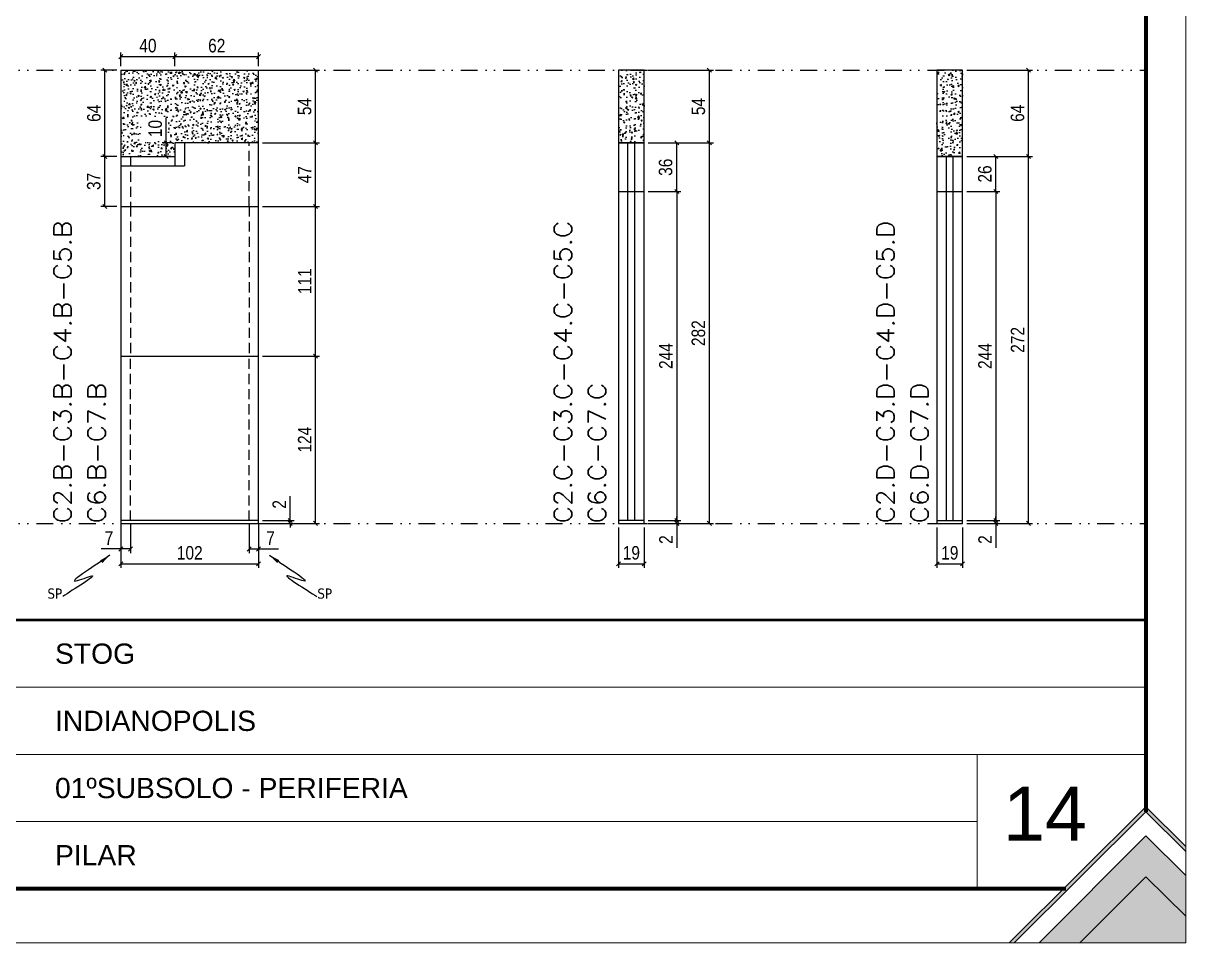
# Model space of a CAD drawing. Extents: x 71 to 6311, y -2991 to 2643.
# Drawn here: x 2280 to 3141, y -2991 to -2310 of the extents above; entities that cross this region are included whole.
import ezdxf
from ezdxf.enums import TextEntityAlignment as Align

# ---------------------------------------------------------------- set-up
doc = ezdxf.new("R2010")
doc.units = 0
for name, pattern in [('CONTINUO', [0]), ('DIVIDE2', [0.625, 0.25, -0.125, 0, -0.125, 0, -0.125]), ('HIDDEN', [0.375, 0.25, -0.125])]:
    doc.linetypes.add(name, pattern=pattern)
for name, color, linetype in [('00 - FELIPE', 2, 'Continuous'), ('COTA', 241, 'Continuous'), ('Nível', 160, 'Continuous'), ('Painéis', 200, 'Continuous'), ('SARR_2.2x7', 40, 'Continuous'), ('TEXTO', 3, 'Continuous')]:
    doc.layers.add(name, color=color, linetype=linetype)
doc.layers.add('Folhas', color=255, linetype='Continuous', lineweight=9)
doc.layers.add('Texto Seção', color=7, linetype='Continuous', lineweight=15)
doc.styles.add('ARIAL', font='arial.ttf')
doc.styles.add('COTA TECNICA', font='techl___.ttf', dxfattribs={"height": 10})
doc.styles.add('REGUA-120', font='ROMANS.shx', dxfattribs={"height": 15})
doc.styles.get("Standard").update_dxf_attribs({"font": 'arial.ttf'})
doc.dimstyles.new('PAINEL', dxfattribs={"dimtxt": 10, "dimasz": 3, "dimexe": 3, "dimexo": 3, "dimgap": 3, "dimtad": 1, "dimdec": 1, "dimzin": 12, "dimdsep": 46, "dimtxsty": 'COTA TECNICA', "dimblk1": 'OBLIQUE', "dimblk2": 'OBLIQUE', "dimsah": 1, "dimcen": 0.9, "dimclrd": 4, "dimclre": 4, "dimclrt": 240, "dimadec": 1, "dimazin": 3, "dimtfac": 1, "dimtdec": 1, "dimtmove": 0, "dimatfit": 3, "dimfxl": 1, "dimtolj": 1, "dimtzin": 12, "dimarcsym": 0})
doc.dimstyles.new('PAINEL-NOVA', dxfattribs={"dimtxt": 10, "dimasz": 3, "dimexe": 3, "dimexo": 3, "dimgap": 3, "dimtad": 1, "dimdec": 1, "dimzin": 12, "dimdsep": 46, "dimtxsty": 'COTA TECNICA', "dimblk1": 'OBLIQUE', "dimblk2": 'OBLIQUE', "dimsah": 1, "dimcen": 0.9, "dimclrd": 4, "dimclre": 4, "dimclrt": 240, "dimadec": 1, "dimazin": 3, "dimtfac": 1, "dimtdec": 1, "dimtix": 1, "dimtmove": 0, "dimatfit": 3, "dimfxl": 1, "dimtolj": 1, "dimtzin": 12, "dimarcsym": 0})
doc.dimstyles.get("Standard").update_dxf_attribs({"dimtxt": 0.18, "dimasz": 0.18, "dimexe": 0.18, "dimexo": 0.0625, "dimgap": 0.09, "dimtad": 0, "dimtih": 1, "dimtoh": 1, "dimdec": 4, "dimzin": 0, "dimdsep": 46, "dimtxsty": 'Standard', "dimcen": 0.09, "dimadec": 0, "dimazin": 0, "dimtfac": 1, "dimtdec": 4, "dimtofl": 0, "dimtmove": 0, "dimatfit": 3, "dimfxl": 1, "dimtolj": 1, "dimtzin": 0, "dimarcsym": 0})

# ---------------------------------------------------------------- blocks, each defined once
blk = doc.blocks.new('9999999999')
at = {"transparency": 33554687}
h = blk.add_hatch(color=30, dxfattribs=at)
h.dxf.hatch_style = 1
h.paths.add_polyline_path([(1357.72, 0), (1354.03, 0), (1455.46, 100.67), (1485, 71.32), (1485, 67.65), (1455.46, 97.01)])
at = {"true_color": 0x000000, "transparency": 33554687}
h = blk.add_hatch(color=18, dxfattribs=at)
h.dxf.hatch_style = 1
h.paths.add_polyline_path([(1406.56, 0), (1376.24, 0), (1455.46, 79.22), (1485, 49.87), (1485, 19.64), (1455.51, 48.94)])
at = {"true_color": 0xff7f00, "transparency": 33554687}
h = blk.add_hatch(color=30, dxfattribs=at)
h.dxf.hatch_style = 1
h.paths.add_polyline_path([(1485, 19.64), (1485, 0), (1406.56, 0), (1455.51, 48.94)])
at = {"color": 30, "linetype": 'CONTINUO'}
for p, q in [((396.92, 189.43), (1455.46, 189.43)), ((396.92, 139.62), (1455.46, 139.62)), ((1330.41, 139.62), (1330.41, 40)), ((396.92, 89.81), (1330.41, 89.81))]:
    blk.add_line(p, q, dxfattribs=at)
at = {"color": 30, "linetype": 'CONTINUO', "const_width": 2}
blk.add_lwpolyline([(1455.46, 97.01), (1455.46, 239.24), (50, 239.24), (50, 40), (1396.18, 40)], dxfattribs=at)
at = {"color": 30, "transparency": 33554687}
for points in [[(1485, 71.32), (1455.46, 100.67), (1354.03, 0)], [(1485, 67.65), (1455.46, 97.01), (1357.72, 0)], [(1376.24, 0), (1455.46, 79.22), (1485, 49.87)], [(1406.56, 0), (1455.51, 48.94), (1485, 19.64)]]:
    blk.add_lwpolyline(points, dxfattribs=at)
at = {"layer": 'Folhas'}
blk.add_lwpolyline([(0, 0), (1485, 0), (1485, 1050), (0, 1050)], close=True, dxfattribs=at)
at = {"layer": 'Folhas', "color": 30, "const_width": 3}
for points in [[(1396.18, 1010), (50, 1010), (50, 40), (1396.18, 40)], [(1455.46, 97.01), (1455.46, 952.99)]]:
    blk.add_lwpolyline(points, dxfattribs=at)
at = {"layer": 'TEXTO', "color": 7, "linetype": 'Continuous', "ltscale": 5, "style": 'ARIAL'}
for s, p in [('STOG', (646.92, 214.34)), ('INDIANOPOLIS', (646.92, 164.53)), ('01ºSUBSOLO - PERIFERIA', (646.92, 114.72)), ('PILAR', (646.92, 64.91))]:
    blk.add_text(s, height=15, dxfattribs=at).set_placement(p, align=Align.MIDDLE_LEFT)
blk = doc.blocks.new('_Oblique')
at = {"color": 0, "linetype": 'ByBlock', "lineweight": -2}
blk.add_line((-0.5, -0.5), (0.5, 0.5), dxfattribs=at)
blk = doc.blocks.new('*D346')
at = {"layer": 'COTA', "color": 4, "linetype": 'Continuous', "lineweight": -2, "ltscale": 30, "transparency": 16777216}
for p, q in [((2979.1, -2434.54), (3003.73, -2434.54)), ((3000.73, -2434.54), (3000.73, -2678.54)), ((2979.1, -2678.54), (3003.73, -2678.54))]:
    blk.add_line(p, q, dxfattribs=at)
at = {"layer": 'Defpoints', "color": 0, "linetype": 'Continuous', "ltscale": 30, "transparency": 16777216}
for p in [(2976.1, -2434.54), (2976.1, -2678.54), (3000.73, -2678.54)]:
    blk.add_point(p, dxfattribs=at)
at = {"layer": 'COTA', "color": 4, "linetype": 'Continuous', "lineweight": -2, "ltscale": 30, "transparency": 16777216, "xscale": 3, "yscale": 3, "zscale": 3}
for p, rotation in [((3000.73, -2434.54), 90), ((3000.73, -2678.54), 270)]:
    blk.add_blockref('_Oblique', p, dxfattribs=dict(at, rotation=rotation))
at = {"layer": 'COTA', "color": 240, "linetype": 'Continuous', "ltscale": 30, "transparency": 16777216, "insert": (2992.66, -2556.54), "char_height": 10, "attachment_point": 5, "rotation": 90, "style": 'COTA TECNICA'}
blk.add_mtext('\\A1;244', dxfattribs=at)
blk = doc.blocks.new('*D347')
at = {"layer": 'COTA', "color": 4, "linetype": 'Continuous', "lineweight": -2, "ltscale": 30, "transparency": 16777216}
for p, q in [((2979.1, -2408.54), (3003.73, -2408.54)), ((3000.73, -2434.54), (3000.73, -2408.54)), ((2979.1, -2434.54), (3003.73, -2434.54))]:
    blk.add_line(p, q, dxfattribs=at)
at = {"layer": 'Defpoints', "color": 0, "linetype": 'Continuous', "ltscale": 30, "transparency": 16777216}
for p in [(2976.1, -2408.54), (3000.73, -2408.54), (2976.1, -2434.54)]:
    blk.add_point(p, dxfattribs=at)
at = {"layer": 'COTA', "color": 4, "linetype": 'Continuous', "lineweight": -2, "ltscale": 30, "transparency": 16777216, "xscale": 3, "yscale": 3, "zscale": 3}
for p, rotation in [((3000.73, -2408.54), 90), ((3000.73, -2434.54), 270)]:
    blk.add_blockref('_Oblique', p, dxfattribs=dict(at, rotation=rotation))
at = {"layer": 'COTA', "color": 240, "linetype": 'Continuous', "ltscale": 30, "transparency": 16777216, "insert": (2992.63, -2421.54), "char_height": 10, "attachment_point": 5, "rotation": 90, "style": 'COTA TECNICA'}
blk.add_mtext('\\A1;26', dxfattribs=at)
blk = doc.blocks.new('*D348')
at = {"layer": 'COTA', "color": 4, "linetype": 'Continuous', "lineweight": -2, "ltscale": 30, "transparency": 16777216}
for p, q in [((2743.08, -2434.54), (2767.2, -2434.54)), ((2764.2, -2434.54), (2764.2, -2678.54)), ((2743.08, -2678.54), (2767.2, -2678.54))]:
    blk.add_line(p, q, dxfattribs=at)
at = {"layer": 'Defpoints', "color": 0, "linetype": 'Continuous', "ltscale": 30, "transparency": 16777216}
for p in [(2740.08, -2434.54), (2740.08, -2678.54), (2764.2, -2678.54)]:
    blk.add_point(p, dxfattribs=at)
at = {"layer": 'COTA', "color": 4, "linetype": 'Continuous', "lineweight": -2, "ltscale": 30, "transparency": 16777216, "xscale": 3, "yscale": 3, "zscale": 3}
for p, rotation in [((2764.2, -2434.54), 90), ((2764.2, -2678.54), 270)]:
    blk.add_blockref('_Oblique', p, dxfattribs=dict(at, rotation=rotation))
at = {"layer": 'COTA', "color": 240, "linetype": 'Continuous', "ltscale": 30, "transparency": 16777216, "insert": (2756.13, -2556.54), "char_height": 10, "attachment_point": 5, "rotation": 90, "style": 'COTA TECNICA'}
blk.add_mtext('\\A1;244', dxfattribs=at)
blk = doc.blocks.new('*D349')
at = {"layer": 'COTA', "color": 4, "linetype": 'Continuous', "lineweight": -2, "ltscale": 30, "transparency": 16777216}
for p, q in [((2743.08, -2398.54), (2767.2, -2398.54)), ((2764.2, -2434.54), (2764.2, -2398.54)), ((2743.08, -2434.54), (2767.2, -2434.54))]:
    blk.add_line(p, q, dxfattribs=at)
at = {"layer": 'Defpoints', "color": 0, "linetype": 'Continuous', "ltscale": 30, "transparency": 16777216}
for p in [(2740.08, -2398.54), (2764.2, -2398.54), (2740.08, -2434.54)]:
    blk.add_point(p, dxfattribs=at)
at = {"layer": 'COTA', "color": 4, "linetype": 'Continuous', "lineweight": -2, "ltscale": 30, "transparency": 16777216, "xscale": 3, "yscale": 3, "zscale": 3}
for p, rotation in [((2764.2, -2398.54), 90), ((2764.2, -2434.54), 270)]:
    blk.add_blockref('_Oblique', p, dxfattribs=dict(at, rotation=rotation))
at = {"layer": 'COTA', "color": 240, "linetype": 'Continuous', "ltscale": 30, "transparency": 16777216, "insert": (2755.99, -2416.54), "char_height": 10, "attachment_point": 5, "rotation": 90, "style": 'COTA TECNICA'}
blk.add_mtext('\\A1;36', dxfattribs=at)
blk = doc.blocks.new('*D350')
at = {"layer": 'COTA', "color": 4, "linetype": 'Continuous', "lineweight": -2, "ltscale": 30, "transparency": 16777216}
for p, q in [((2477.61, -2678.54), (2477.61, -2660.43)), ((2457.27, -2678.54), (2480.61, -2678.54)), ((2477.61, -2680.54), (2477.61, -2678.54)), ((2457.27, -2680.54), (2480.61, -2680.54)), ((2477.61, -2680.54), (2477.61, -2683.54))]:
    blk.add_line(p, q, dxfattribs=at)
at = {"layer": 'Defpoints', "color": 0, "linetype": 'Continuous', "ltscale": 30, "transparency": 16777216}
for p in [(2454.27, -2678.54), (2477.61, -2678.54), (2454.27, -2680.54)]:
    blk.add_point(p, dxfattribs=at)
at = {"layer": 'COTA', "color": 4, "linetype": 'Continuous', "lineweight": -2, "ltscale": 30, "transparency": 16777216, "xscale": 3, "yscale": 3, "zscale": 3}
for p, rotation in [((2477.61, -2678.54), 270), ((2477.61, -2680.54), 90)]:
    blk.add_blockref('_Oblique', p, dxfattribs=dict(at, rotation=rotation))
at = {"layer": 'COTA', "color": 240, "linetype": 'Continuous', "ltscale": 30, "transparency": 16777216, "insert": (2469.61, -2666.48), "char_height": 10, "attachment_point": 5, "rotation": 90, "style": 'COTA TECNICA'}
blk.add_mtext('\\A1;2', dxfattribs=at)
blk = doc.blocks.new('*D351')
at = {"layer": 'COTA', "color": 4, "linetype": 'Continuous', "lineweight": -2, "ltscale": 30, "transparency": 16777216}
for p, q in [((2457.27, -2445.54), (2499.54, -2445.54)), ((2496.54, -2556.54), (2496.54, -2445.54)), ((2457.27, -2556.54), (2499.54, -2556.54))]:
    blk.add_line(p, q, dxfattribs=at)
at = {"layer": 'Defpoints', "color": 0, "linetype": 'Continuous', "ltscale": 30, "transparency": 16777216}
for p in [(2454.27, -2445.54), (2496.54, -2445.54), (2454.27, -2556.54)]:
    blk.add_point(p, dxfattribs=at)
at = {"layer": 'COTA', "color": 4, "linetype": 'Continuous', "lineweight": -2, "ltscale": 30, "transparency": 16777216, "xscale": 3, "yscale": 3, "zscale": 3}
for p, rotation in [((2496.54, -2445.54), 90), ((2496.54, -2556.54), 270)]:
    blk.add_blockref('_Oblique', p, dxfattribs=dict(at, rotation=rotation))
at = {"layer": 'COTA', "color": 240, "linetype": 'Continuous', "ltscale": 30, "transparency": 16777216, "insert": (2488.48, -2501.04), "char_height": 10, "attachment_point": 5, "rotation": 90, "style": 'COTA TECNICA'}
blk.add_mtext('\\A1;111', dxfattribs=at)
blk = doc.blocks.new('*D352')
at = {"layer": 'COTA', "color": 4, "linetype": 'Continuous', "lineweight": -2, "ltscale": 30, "transparency": 16777216}
for p, q in [((2457.27, -2398.54), (2499.54, -2398.54)), ((2496.54, -2445.54), (2496.54, -2398.54)), ((2457.27, -2445.54), (2499.54, -2445.54))]:
    blk.add_line(p, q, dxfattribs=at)
at = {"layer": 'Defpoints', "color": 0, "linetype": 'Continuous', "ltscale": 30, "transparency": 16777216}
for p in [(2454.27, -2398.54), (2496.54, -2398.54), (2454.27, -2445.54)]:
    blk.add_point(p, dxfattribs=at)
at = {"layer": 'COTA', "color": 4, "linetype": 'Continuous', "lineweight": -2, "ltscale": 30, "transparency": 16777216, "xscale": 3, "yscale": 3, "zscale": 3}
for p, rotation in [((2496.54, -2398.54), 90), ((2496.54, -2445.54), 270)]:
    blk.add_blockref('_Oblique', p, dxfattribs=dict(at, rotation=rotation))
at = {"layer": 'COTA', "color": 240, "linetype": 'Continuous', "ltscale": 30, "transparency": 16777216, "insert": (2488.46, -2422.04), "char_height": 10, "attachment_point": 5, "rotation": 90, "style": 'COTA TECNICA'}
blk.add_mtext('\\A1;47', dxfattribs=at)
blk = doc.blocks.new('*D353')
at = {"layer": 'COTA', "color": 4, "linetype": 'Continuous', "lineweight": -2, "ltscale": 30, "transparency": 16777216}
for p, q in [((2457.27, -2344.54), (2499.54, -2344.54)), ((2496.54, -2398.54), (2496.54, -2344.54)), ((2457.27, -2398.54), (2499.54, -2398.54))]:
    blk.add_line(p, q, dxfattribs=at)
at = {"layer": 'Defpoints', "color": 0, "linetype": 'Continuous', "ltscale": 30, "transparency": 16777216}
for p in [(2454.27, -2344.54), (2496.54, -2344.54), (2454.27, -2398.54)]:
    blk.add_point(p, dxfattribs=at)
at = {"layer": 'COTA', "color": 4, "linetype": 'Continuous', "lineweight": -2, "ltscale": 30, "transparency": 16777216, "xscale": 3, "yscale": 3, "zscale": 3}
for p, rotation in [((2496.54, -2344.54), 90), ((2496.54, -2398.54), 270)]:
    blk.add_blockref('_Oblique', p, dxfattribs=dict(at, rotation=rotation))
at = {"layer": 'COTA', "color": 240, "linetype": 'Continuous', "ltscale": 30, "transparency": 16777216, "insert": (2488.43, -2371.54), "char_height": 10, "attachment_point": 5, "rotation": 90, "style": 'COTA TECNICA'}
blk.add_mtext('\\A1;54', dxfattribs=at)
blk = doc.blocks.new('*D354')
at = {"layer": 'COTA', "color": 4, "linetype": 'Continuous', "lineweight": -2, "ltscale": 30, "transparency": 16777216}
for p, q in [((2457.27, -2556.54), (2499.54, -2556.54)), ((2496.54, -2680.54), (2496.54, -2556.54)), ((2457.27, -2680.54), (2499.54, -2680.54))]:
    blk.add_line(p, q, dxfattribs=at)
at = {"layer": 'Defpoints', "color": 0, "linetype": 'Continuous', "ltscale": 30, "transparency": 16777216}
for p in [(2454.27, -2556.54), (2496.54, -2556.54), (2454.27, -2680.54)]:
    blk.add_point(p, dxfattribs=at)
at = {"layer": 'COTA', "color": 4, "linetype": 'Continuous', "lineweight": -2, "ltscale": 30, "transparency": 16777216, "xscale": 3, "yscale": 3, "zscale": 3}
for p, rotation in [((2496.54, -2556.54), 90), ((2496.54, -2680.54), 270)]:
    blk.add_blockref('_Oblique', p, dxfattribs=dict(at, rotation=rotation))
at = {"layer": 'COTA', "color": 240, "linetype": 'Continuous', "ltscale": 30, "transparency": 16777216, "insert": (2488.46, -2618.54), "char_height": 10, "attachment_point": 5, "rotation": 90, "style": 'COTA TECNICA'}
blk.add_mtext('\\A1;124', dxfattribs=at)
blk = doc.blocks.new('*D355')
at = {"layer": 'COTA', "color": 4, "linetype": 'Continuous', "lineweight": -2, "ltscale": 30, "transparency": 16777216}
for p, q in [((2352.27, -2683.54), (2352.27, -2713.54)), ((2454.27, -2683.54), (2454.27, -2713.54)), ((2352.27, -2710.54), (2454.27, -2710.54))]:
    blk.add_line(p, q, dxfattribs=at)
at = {"layer": 'Defpoints', "color": 0, "linetype": 'Continuous', "ltscale": 30, "transparency": 16777216}
for p in [(2352.27, -2680.54), (2454.27, -2680.54), (2454.27, -2710.54)]:
    blk.add_point(p, dxfattribs=at)
at = {"layer": 'COTA', "color": 4, "linetype": 'Continuous', "lineweight": -2, "ltscale": 30, "transparency": 16777216, "xscale": 3, "yscale": 3, "zscale": 3, "rotation": 180}
blk.add_blockref('_Oblique', (2352.27, -2710.54), dxfattribs=at)
at = {"layer": 'COTA', "color": 4, "linetype": 'Continuous', "lineweight": -2, "ltscale": 30, "transparency": 16777216, "xscale": 3, "yscale": 3, "zscale": 3}
blk.add_blockref('_Oblique', (2454.27, -2710.54), dxfattribs=at)
at = {"layer": 'COTA', "color": 240, "linetype": 'Continuous', "ltscale": 30, "transparency": 16777216, "insert": (2403.27, -2702.44), "char_height": 10, "attachment_point": 5, "style": 'COTA TECNICA'}
blk.add_mtext('\\A1;102', dxfattribs=at)
blk = doc.blocks.new('*D149')
at = {"layer": 'COTA', "color": 4, "linetype": 'ByBlock', "lineweight": -2, "transparency": 16777216}
for p, q in [((4967.62, 7361.82), (4967.62, 7339.8)), ((4974.62, 7361.82), (4974.62, 7339.8)), ((4967.62, 7342.8), (4952.89, 7342.8)), ((4974.62, 7342.8), (4967.62, 7342.8))]:
    blk.add_line(p, q, dxfattribs=at)
at = {"layer": 'Defpoints', "color": 0, "linetype": 'ByBlock', "transparency": 16777216}
for p in [(4967.62, 7364.82), (4974.62, 7364.82), (4967.62, 7342.8)]:
    blk.add_point(p, dxfattribs=at)
at = {"layer": 'COTA', "color": 4, "linetype": 'ByBlock', "lineweight": -2, "transparency": 16777216, "xscale": 3, "yscale": 3, "zscale": 3, "rotation": 180}
blk.add_blockref('_Oblique', (4967.62, 7342.8), dxfattribs=at)
at = {"layer": 'COTA', "color": 4, "linetype": 'ByBlock', "lineweight": -2, "transparency": 16777216, "xscale": 3, "yscale": 3, "zscale": 3}
blk.add_blockref('_Oblique', (4974.62, 7342.8), dxfattribs=at)
at = {"layer": 'COTA', "color": 240, "linetype": 'ByBlock', "transparency": 16777216, "insert": (4958.75, 7350.87), "char_height": 10, "attachment_point": 5, "style": 'COTA TECNICA'}
blk.add_mtext('\\A1;7', dxfattribs=at)
blk = doc.blocks.new('*D151')
at = {"layer": 'COTA', "color": 4, "linetype": 'ByBlock', "lineweight": -2, "transparency": 16777216}
for p, q in [((131596.05, 29930.75), (131596.05, 29908.67)), ((131603.05, 29930.68), (131603.05, 29908.67)), ((131596.05, 29911.67), (131603.05, 29911.67)), ((131603.05, 29911.67), (131617.78, 29911.67))]:
    blk.add_line(p, q, dxfattribs=at)
at = {"layer": 'Defpoints', "color": 0, "linetype": 'ByBlock', "transparency": 16777216}
for p in [(131596.05, 29933.75), (131603.05, 29933.68), (131603.05, 29911.67)]:
    blk.add_point(p, dxfattribs=at)
at = {"layer": 'COTA', "color": 4, "linetype": 'ByBlock', "lineweight": -2, "transparency": 16777216, "xscale": 3, "yscale": 3, "zscale": 3, "rotation": 180}
blk.add_blockref('_Oblique', (131596.05, 29911.67), dxfattribs=at)
at = {"layer": 'COTA', "color": 4, "linetype": 'ByBlock', "lineweight": -2, "transparency": 16777216, "xscale": 3, "yscale": 3, "zscale": 3}
blk.add_blockref('_Oblique', (131603.05, 29911.67), dxfattribs=at)
at = {"layer": 'COTA', "color": 240, "linetype": 'ByBlock', "transparency": 16777216, "insert": (131611.91, 29919.74), "char_height": 10, "attachment_point": 5, "style": 'COTA TECNICA'}
blk.add_mtext('\\A1;7', dxfattribs=at)
blk = doc.blocks.new('*D361')
at = {"layer": 'COTA', "color": 4, "linetype": 'Continuous', "lineweight": -2, "ltscale": 30, "transparency": 16777216}
for p, q in [((2979.1, -2678.54), (3003.73, -2678.54)), ((3000.73, -2678.54), (3000.73, -2675.54)), ((3000.73, -2678.54), (3000.73, -2680.54)), ((2979.1, -2680.54), (3003.73, -2680.54)), ((3000.73, -2680.54), (3000.73, -2698.65))]:
    blk.add_line(p, q, dxfattribs=at)
at = {"layer": 'Defpoints', "color": 0, "linetype": 'Continuous', "ltscale": 30, "transparency": 16777216}
for p in [(2976.1, -2678.54), (3000.73, -2678.54), (2976.1, -2680.54)]:
    blk.add_point(p, dxfattribs=at)
at = {"layer": 'COTA', "color": 4, "linetype": 'Continuous', "lineweight": -2, "ltscale": 30, "transparency": 16777216, "xscale": 3, "yscale": 3, "zscale": 3}
for p, rotation in [((3000.73, -2678.54), 270), ((3000.73, -2680.54), 90)]:
    blk.add_blockref('_Oblique', p, dxfattribs=dict(at, rotation=rotation))
at = {"layer": 'COTA', "color": 240, "linetype": 'Continuous', "ltscale": 30, "transparency": 16777216, "insert": (2992.73, -2692.59), "char_height": 10, "attachment_point": 5, "rotation": 90, "style": 'COTA TECNICA'}
blk.add_mtext('\\A1;2', dxfattribs=at)
blk = doc.blocks.new('*D362')
at = {"layer": 'COTA', "color": 4, "linetype": 'Continuous', "lineweight": -2, "ltscale": 30, "transparency": 16777216}
for p, q in [((2979.1, -2408.54), (3027.9, -2408.54)), ((3024.9, -2680.54), (3024.9, -2408.54)), ((2979.1, -2680.54), (3027.9, -2680.54))]:
    blk.add_line(p, q, dxfattribs=at)
at = {"layer": 'Defpoints', "color": 0, "linetype": 'Continuous', "ltscale": 30, "transparency": 16777216}
for p in [(2976.1, -2408.54), (3024.9, -2408.54), (2976.1, -2680.54)]:
    blk.add_point(p, dxfattribs=at)
at = {"layer": 'COTA', "color": 4, "linetype": 'Continuous', "lineweight": -2, "ltscale": 30, "transparency": 16777216, "xscale": 3, "yscale": 3, "zscale": 3}
for p, rotation in [((3024.9, -2408.54), 90), ((3024.9, -2680.54), 270)]:
    blk.add_blockref('_Oblique', p, dxfattribs=dict(at, rotation=rotation))
at = {"layer": 'COTA', "color": 240, "linetype": 'Continuous', "ltscale": 30, "transparency": 16777216, "insert": (3016.83, -2544.54), "char_height": 10, "attachment_point": 5, "rotation": 90, "style": 'COTA TECNICA'}
blk.add_mtext('\\A1;272', dxfattribs=at)
blk = doc.blocks.new('*D363')
at = {"layer": 'COTA', "color": 4, "linetype": 'Continuous', "lineweight": -2, "ltscale": 30, "transparency": 16777216}
for p, q in [((2979.1, -2344.54), (3027.9, -2344.54)), ((3024.9, -2408.54), (3024.9, -2344.54)), ((2979.1, -2408.54), (3027.9, -2408.54))]:
    blk.add_line(p, q, dxfattribs=at)
at = {"layer": 'Defpoints', "color": 0, "linetype": 'Continuous', "ltscale": 30, "transparency": 16777216}
for p in [(2976.1, -2344.54), (3024.9, -2344.54), (2976.1, -2408.54)]:
    blk.add_point(p, dxfattribs=at)
at = {"layer": 'COTA', "color": 4, "linetype": 'Continuous', "lineweight": -2, "ltscale": 30, "transparency": 16777216, "xscale": 3, "yscale": 3, "zscale": 3}
for p, rotation in [((3024.9, -2344.54), 90), ((3024.9, -2408.54), 270)]:
    blk.add_blockref('_Oblique', p, dxfattribs=dict(at, rotation=rotation))
at = {"layer": 'COTA', "color": 240, "linetype": 'Continuous', "ltscale": 30, "transparency": 16777216, "insert": (3016.8, -2376.54), "char_height": 10, "attachment_point": 5, "rotation": 90, "style": 'COTA TECNICA'}
blk.add_mtext('\\A1;64', dxfattribs=at)
blk = doc.blocks.new('*D364')
at = {"layer": 'COTA', "color": 4, "linetype": 'Continuous', "lineweight": -2, "ltscale": 30, "transparency": 16777216}
for p, q in [((2957.1, -2683.54), (2957.1, -2713.54)), ((2976.1, -2683.54), (2976.1, -2713.54)), ((2957.1, -2710.54), (2976.1, -2710.54))]:
    blk.add_line(p, q, dxfattribs=at)
at = {"layer": 'Defpoints', "color": 0, "linetype": 'Continuous', "ltscale": 30, "transparency": 16777216}
for p in [(2957.1, -2680.54), (2976.1, -2680.54), (2976.1, -2710.54)]:
    blk.add_point(p, dxfattribs=at)
at = {"layer": 'COTA', "color": 4, "linetype": 'Continuous', "lineweight": -2, "ltscale": 30, "transparency": 16777216, "xscale": 3, "yscale": 3, "zscale": 3, "rotation": 180}
blk.add_blockref('_Oblique', (2957.1, -2710.54), dxfattribs=at)
at = {"layer": 'COTA', "color": 4, "linetype": 'Continuous', "lineweight": -2, "ltscale": 30, "transparency": 16777216, "xscale": 3, "yscale": 3, "zscale": 3}
blk.add_blockref('_Oblique', (2976.1, -2710.54), dxfattribs=at)
at = {"layer": 'COTA', "color": 240, "linetype": 'Continuous', "ltscale": 30, "transparency": 16777216, "insert": (2966.6, -2702.45), "char_height": 10, "attachment_point": 5, "style": 'COTA TECNICA'}
blk.add_mtext('\\A1;19', dxfattribs=at)
blk = doc.blocks.new('*D365')
at = {"layer": 'COTA', "color": 4, "linetype": 'Continuous', "lineweight": -2, "ltscale": 30, "transparency": 16777216}
for p, q in [((2743.08, -2678.54), (2767.2, -2678.54)), ((2764.2, -2678.54), (2764.2, -2675.54)), ((2764.2, -2678.54), (2764.2, -2680.54)), ((2743.08, -2680.54), (2767.2, -2680.54)), ((2764.2, -2680.54), (2764.2, -2698.65))]:
    blk.add_line(p, q, dxfattribs=at)
at = {"layer": 'Defpoints', "color": 0, "linetype": 'Continuous', "ltscale": 30, "transparency": 16777216}
for p in [(2740.08, -2678.54), (2764.2, -2678.54), (2740.08, -2680.54)]:
    blk.add_point(p, dxfattribs=at)
at = {"layer": 'COTA', "color": 4, "linetype": 'Continuous', "lineweight": -2, "ltscale": 30, "transparency": 16777216, "xscale": 3, "yscale": 3, "zscale": 3}
for p, rotation in [((2764.2, -2678.54), 270), ((2764.2, -2680.54), 90)]:
    blk.add_blockref('_Oblique', p, dxfattribs=dict(at, rotation=rotation))
at = {"layer": 'COTA', "color": 240, "linetype": 'Continuous', "ltscale": 30, "transparency": 16777216, "insert": (2756.2, -2692.59), "char_height": 10, "attachment_point": 5, "rotation": 90, "style": 'COTA TECNICA'}
blk.add_mtext('\\A1;2', dxfattribs=at)
blk = doc.blocks.new('*D366')
at = {"layer": 'COTA', "color": 4, "linetype": 'Continuous', "lineweight": -2, "ltscale": 30, "transparency": 16777216}
for p, q in [((2743.08, -2398.54), (2791.37, -2398.54)), ((2788.37, -2680.54), (2788.37, -2398.54)), ((2743.08, -2680.54), (2791.37, -2680.54))]:
    blk.add_line(p, q, dxfattribs=at)
at = {"layer": 'Defpoints', "color": 0, "linetype": 'Continuous', "ltscale": 30, "transparency": 16777216}
for p in [(2740.08, -2398.54), (2788.37, -2398.54), (2740.08, -2680.54)]:
    blk.add_point(p, dxfattribs=at)
at = {"layer": 'COTA', "color": 4, "linetype": 'Continuous', "lineweight": -2, "ltscale": 30, "transparency": 16777216, "xscale": 3, "yscale": 3, "zscale": 3}
for p, rotation in [((2788.37, -2398.54), 90), ((2788.37, -2680.54), 270)]:
    blk.add_blockref('_Oblique', p, dxfattribs=dict(at, rotation=rotation))
at = {"layer": 'COTA', "color": 240, "linetype": 'Continuous', "ltscale": 30, "transparency": 16777216, "insert": (2780.28, -2539.54), "char_height": 10, "attachment_point": 5, "rotation": 90, "style": 'COTA TECNICA'}
blk.add_mtext('\\A1;282', dxfattribs=at)
blk = doc.blocks.new('*D367')
at = {"layer": 'COTA', "color": 4, "linetype": 'Continuous', "lineweight": -2, "ltscale": 30, "transparency": 16777216}
for p, q in [((2743.08, -2344.54), (2791.37, -2344.54)), ((2788.37, -2398.54), (2788.37, -2344.54)), ((2743.08, -2398.54), (2791.37, -2398.54))]:
    blk.add_line(p, q, dxfattribs=at)
at = {"layer": 'Defpoints', "color": 0, "linetype": 'Continuous', "ltscale": 30, "transparency": 16777216}
for p in [(2740.08, -2344.54), (2788.37, -2344.54), (2740.08, -2398.54)]:
    blk.add_point(p, dxfattribs=at)
at = {"layer": 'COTA', "color": 4, "linetype": 'Continuous', "lineweight": -2, "ltscale": 30, "transparency": 16777216, "xscale": 3, "yscale": 3, "zscale": 3}
for p, rotation in [((2788.37, -2344.54), 90), ((2788.37, -2398.54), 270)]:
    blk.add_blockref('_Oblique', p, dxfattribs=dict(at, rotation=rotation))
at = {"layer": 'COTA', "color": 240, "linetype": 'Continuous', "ltscale": 30, "transparency": 16777216, "insert": (2780.26, -2371.54), "char_height": 10, "attachment_point": 5, "rotation": 90, "style": 'COTA TECNICA'}
blk.add_mtext('\\A1;54', dxfattribs=at)
blk = doc.blocks.new('*D368')
at = {"layer": 'COTA', "color": 4, "linetype": 'Continuous', "lineweight": -2, "ltscale": 30, "transparency": 16777216}
for p, q in [((2721.08, -2683.54), (2721.08, -2713.54)), ((2740.08, -2683.54), (2740.08, -2713.54)), ((2721.08, -2710.54), (2740.08, -2710.54))]:
    blk.add_line(p, q, dxfattribs=at)
at = {"layer": 'Defpoints', "color": 0, "linetype": 'Continuous', "ltscale": 30, "transparency": 16777216}
for p in [(2721.08, -2680.54), (2740.08, -2680.54), (2740.08, -2710.54)]:
    blk.add_point(p, dxfattribs=at)
at = {"layer": 'COTA', "color": 4, "linetype": 'Continuous', "lineweight": -2, "ltscale": 30, "transparency": 16777216, "xscale": 3, "yscale": 3, "zscale": 3, "rotation": 180}
blk.add_blockref('_Oblique', (2721.08, -2710.54), dxfattribs=at)
at = {"layer": 'COTA', "color": 4, "linetype": 'Continuous', "lineweight": -2, "ltscale": 30, "transparency": 16777216, "xscale": 3, "yscale": 3, "zscale": 3}
blk.add_blockref('_Oblique', (2740.08, -2710.54), dxfattribs=at)
at = {"layer": 'COTA', "color": 240, "linetype": 'Continuous', "ltscale": 30, "transparency": 16777216, "insert": (2730.58, -2702.45), "char_height": 10, "attachment_point": 5, "style": 'COTA TECNICA'}
blk.add_mtext('\\A1;19', dxfattribs=at)
blk = doc.blocks.new('*D369')
at = {"layer": 'COTA', "color": 4, "linetype": 'Continuous', "lineweight": -2, "ltscale": 30, "transparency": 16777216}
for p, q in [((2352.27, -2341.54), (2352.27, -2331.54)), ((2352.27, -2334.54), (2392.27, -2334.54)), ((2392.27, -2341.54), (2392.27, -2331.54))]:
    blk.add_line(p, q, dxfattribs=at)
at = {"layer": 'Defpoints', "color": 0, "linetype": 'Continuous', "ltscale": 30, "transparency": 16777216}
for p in [(2392.27, -2334.54), (2352.27, -2344.54), (2392.27, -2344.54)]:
    blk.add_point(p, dxfattribs=at)
at = {"layer": 'COTA', "color": 4, "linetype": 'Continuous', "lineweight": -2, "ltscale": 30, "transparency": 16777216, "xscale": 3, "yscale": 3, "zscale": 3, "rotation": 180}
blk.add_blockref('_Oblique', (2352.27, -2334.54), dxfattribs=at)
at = {"layer": 'COTA', "color": 4, "linetype": 'Continuous', "lineweight": -2, "ltscale": 30, "transparency": 16777216, "xscale": 3, "yscale": 3, "zscale": 3}
blk.add_blockref('_Oblique', (2392.27, -2334.54), dxfattribs=at)
at = {"layer": 'COTA', "color": 240, "linetype": 'Continuous', "ltscale": 30, "transparency": 16777216, "insert": (2372.27, -2326.44), "char_height": 10, "attachment_point": 5, "style": 'COTA TECNICA'}
blk.add_mtext('\\A1;40', dxfattribs=at)
blk = doc.blocks.new('*D468')
at = {"layer": '00 - FELIPE', "color": 4, "lineweight": -2, "transparency": 16777216}
for p, q in [((2349.27, -2344.54), (2337.38, -2344.54)), ((2340.38, -2408.54), (2340.38, -2344.54)), ((2349.27, -2408.54), (2337.38, -2408.54))]:
    blk.add_line(p, q, dxfattribs=at)
at = {"layer": 'Defpoints', "color": 0, "transparency": 16777216}
for p in [(2340.38, -2344.54), (2352.27, -2344.54), (2352.27, -2408.54)]:
    blk.add_point(p, dxfattribs=at)
at = {"layer": '00 - FELIPE', "color": 4, "lineweight": -2, "transparency": 16777216, "xscale": 3, "yscale": 3, "zscale": 3}
for p, rotation in [((2340.38, -2344.54), 90), ((2340.38, -2408.54), 270)]:
    blk.add_blockref('_Oblique', p, dxfattribs=dict(at, rotation=rotation))
at = {"layer": '00 - FELIPE', "color": 240, "transparency": 16777216, "insert": (2332.28, -2376.54), "char_height": 10, "attachment_point": 5, "rotation": 90, "style": 'COTA TECNICA'}
blk.add_mtext('\\A1;64', dxfattribs=at)
blk = doc.blocks.new('*D472')
at = {"layer": '00 - FELIPE', "color": 4, "lineweight": -2, "transparency": 16777216}
for p, q in [((2392.27, -2341.54), (2392.27, -2331.54)), ((2392.27, -2334.54), (2454.27, -2334.54)), ((2454.27, -2341.54), (2454.27, -2331.54))]:
    blk.add_line(p, q, dxfattribs=at)
at = {"layer": 'Defpoints', "color": 0, "transparency": 16777216}
for p in [(2454.27, -2334.54), (2392.27, -2344.54), (2454.27, -2344.54)]:
    blk.add_point(p, dxfattribs=at)
at = {"layer": '00 - FELIPE', "color": 4, "lineweight": -2, "transparency": 16777216, "xscale": 3, "yscale": 3, "zscale": 3, "rotation": 180}
blk.add_blockref('_Oblique', (2392.27, -2334.54), dxfattribs=at)
at = {"layer": '00 - FELIPE', "color": 4, "lineweight": -2, "transparency": 16777216, "xscale": 3, "yscale": 3, "zscale": 3}
blk.add_blockref('_Oblique', (2454.27, -2334.54), dxfattribs=at)
at = {"layer": '00 - FELIPE', "color": 240, "transparency": 16777216, "insert": (2423.27, -2326.44), "char_height": 10, "attachment_point": 5, "style": 'COTA TECNICA'}
blk.add_mtext('\\A1;62', dxfattribs=at)
blk = doc.blocks.new('*D473')
at = {"layer": '00 - FELIPE', "color": 4, "lineweight": -2, "transparency": 16777216}
for p, q in [((2385.79, -2398.54), (2385.79, -2380.11)), ((2389.27, -2398.54), (2382.79, -2398.54)), ((2385.79, -2408.54), (2385.79, -2398.54)), ((2389.27, -2408.54), (2382.79, -2408.54))]:
    blk.add_line(p, q, dxfattribs=at)
at = {"layer": 'Defpoints', "color": 0, "transparency": 16777216}
for p in [(2385.79, -2398.54), (2392.27, -2398.54), (2392.27, -2408.54)]:
    blk.add_point(p, dxfattribs=at)
at = {"layer": '00 - FELIPE', "color": 4, "lineweight": -2, "transparency": 16777216, "xscale": 3, "yscale": 3, "zscale": 3}
for p, rotation in [((2385.79, -2398.54), 90), ((2385.79, -2408.54), 270)]:
    blk.add_blockref('_Oblique', p, dxfattribs=dict(at, rotation=rotation))
at = {"layer": '00 - FELIPE', "color": 240, "transparency": 16777216, "insert": (2377.69, -2387.82), "char_height": 10, "attachment_point": 5, "rotation": 90, "style": 'COTA TECNICA'}
blk.add_mtext('\\A1;10', dxfattribs=at)
blk = doc.blocks.new('*D478')
at = {"layer": '00 - FELIPE', "color": 4, "lineweight": -2, "transparency": 16777216}
for p, q in [((2349.27, -2408.54), (2337.38, -2408.54)), ((2340.38, -2445.54), (2340.38, -2408.54)), ((2349.27, -2445.54), (2337.38, -2445.54))]:
    blk.add_line(p, q, dxfattribs=at)
at = {"layer": 'Defpoints', "color": 0, "transparency": 16777216}
for p in [(2340.38, -2408.54), (2352.27, -2408.54), (2352.27, -2445.54)]:
    blk.add_point(p, dxfattribs=at)
at = {"layer": '00 - FELIPE', "color": 4, "lineweight": -2, "transparency": 16777216, "xscale": 3, "yscale": 3, "zscale": 3}
for p, rotation in [((2340.38, -2408.54), 90), ((2340.38, -2445.54), 270)]:
    blk.add_blockref('_Oblique', p, dxfattribs=dict(at, rotation=rotation))
at = {"layer": '00 - FELIPE', "color": 240, "transparency": 16777216, "insert": (2332.16, -2427.04), "char_height": 10, "attachment_point": 5, "rotation": 90, "style": 'COTA TECNICA'}
blk.add_mtext('\\A1;37', dxfattribs=at)
blk = doc.blocks.new('SLIPTEE')
at = {"layer": 'TEXTO', "color": 0, "insert": (-49.02, -55.13), "char_height": 7.5, "attachment_point": 5}
blk.add_mtext('\\fTahoma|b0|i0|c0|p34;\\C4;SP', dxfattribs=at)
at = {"layer": 'COTA', "linetype": 'ByBlock'}
dim = blk.add_linear_dim(base=(0, -22.02), p1=(7, 0), p2=(0, 0), dimstyle='PAINEL-NOVA', override={"dimarcsym": 1}, dxfattribs=at)
dim.commit()
dim.dimension.update_dxf_attribs({"geometry": '*D149', "text_midpoint": (-8.87, -13.94), "insert": (-4967.62, -7364.82)})
at = {"layer": 'COTA', "path_type": 1}
blk.add_leader([(-8.21, -26.55), (-33.31, -45.71), (-21.61, -42.03), (-43.08, -57.3)], dimstyle='Standard', override={"dimasz": 8}, dxfattribs=at)
blk = doc.blocks.new('sliptD')
at = {"layer": 'TEXTO', "color": 0, "insert": (49.02, -55.13), "char_height": 7.5, "attachment_point": 5}
blk.add_mtext('\\fTahoma|b0|i0|c0|p34;\\C4;SP', dxfattribs=at)
at = {"layer": 'COTA', "linetype": 'ByBlock'}
dim = blk.add_linear_dim(base=(0, -22.02), p1=(-7, 0.07), p2=(0, 0), dimstyle='PAINEL-NOVA', override={"dimarcsym": 1}, dxfattribs=at)
dim.commit()
dim.dimension.update_dxf_attribs({"geometry": '*D151', "text_midpoint": (8.87, -13.94), "insert": (-131603.05, -29933.68)})
at = {"layer": 'COTA', "path_type": 1}
blk.add_leader([(8.21, -26.55), (33.31, -45.71), (21.61, -42.03), (43.08, -57.3)], dimstyle='Standard', override={"dimasz": 8}, dxfattribs=at)
blk = doc.blocks.new('SLIPTDD')
at = {"layer": 'COTA', "linetype": 'ByBlock'}
blk.add_blockref('sliptD', (0, 0), dxfattribs=at)

msp = doc.modelspace()

# ---------------------------------------------------------------- hatches: boundary and pattern name
at = {"layer": 'COTA', "linetype": 'Continuous', "ltscale": 30}
h = msp.add_hatch(dxfattribs=at)
h.set_pattern_fill('AR-CONC', color=256, scale=0.05, angle=1)
h.set_pattern_definition([(51, (-1587.8775, -15922.038), (9.121755, -0.637855), [0.9525, -10.4775]), (356, (-1587.8775, -15922.038), (-1.928623, 9.520633), [0.762, -8.382029]), (101.451445, (-1587.117, -15922.091), (7.193132, 8.882778), [0.8095004, -8.904512]), (47.1842, (-1587.922, -15919.498), (13.588575, -1.865247), [1.42875, -15.71625]), (97.63556, (-1586.79, -15919.654), (11.65249, 12.576586), [1.214251, -13.35678]), (352.18415, (-1587.922, -15919.498), (11.65249, 12.576586), [1.142998, -12.572987]), (22, (-1586.641, -15920.111), (7.6688037, -4.9801793), [0.9525, -10.4775]), (327, (-1586.641, -15920.111), (2.9289046, 9.2619254), [0.762, -8.382]), (72.451445, (-1586.002, -15920.526), (10.597708, 4.281746), [0.8095004, -8.904497]), (38.5, (-1587.8775, -15922.038), (0.0806222, 4.2298032), [0, -8.2804, 0, -8.509, 0, -8.41375]), (8.5, (-1587.8775, -15922.038), (3.2530547, 5.066574), [0, -4.8514, 0, -8.0899, 0, -3.20675]), (328.5, (-1590.7092, -15922.0874), (6.7834962, -0.1680745), [0, -3.175, 0, -9.906, 0, -13.1445]), (318.5, (-1591.979, -15922.1096), (7.3831434, 1.4003915), [0, -4.1275, 0, -6.5786, 0, -9.3345])])
h.paths.add_polyline_path([(2454.272, -2344.539), (2352.272, -2344.539), (2352.272, -2408.539), (2392.272, -2408.539), (2392.272, -2398.539), (2454.272, -2398.539)])
h.paths.add_polyline_path([(2387.517, -2397.027), (2387.517, -2379.542), (2366.932, -2379.542), (2366.932, -2397.027)], flags=16)
h = msp.add_hatch(dxfattribs=at)
h.set_pattern_fill('AR-CONC', color=256, scale=0.05, angle=1)
h.set_pattern_definition([(51, (4931.079, -2244.539), (9.121755, -0.637855), [0.9525, -10.4775]), (356, (4931.079, -2244.539), (-1.928623, 9.520633), [0.762, -8.38203]), (101.45144, (4931.839, -2244.592), (7.193132, 8.882778), [0.8095, -8.904512]), (47.1842, (4931.035, -2241.999), (13.588575, -1.86525), [1.42875, -15.71625]), (97.63556, (4932.167, -2242.155), (11.65249, 12.576586), [1.21425, -13.35678]), (352.18415, (4931.035, -2242), (11.65249, 12.57659), [1.143, -12.57299]), (22, (4932.316, -2242.612), (7.668804, -4.98018), [0.9525, -10.4775]), (327, (4932.316, -2242.612), (2.928905, 9.261925), [0.762, -8.382]), (72.45145, (4932.955, -2243.027), (10.59771, 4.281746), [0.8095, -8.904497]), (38.5, (4931.079, -2244.539), (0.080622, 4.229803), [0, -8.2804, 0, -8.509, 0, -8.41375]), (8.5, (4931.079, -2244.539), (3.253055, 5.066574), [0, -4.8514, 0, -8.0899, 0, -3.20675]), (328.5, (4928.2474, -2244.5884), (6.783496, -0.1680745), [0, -3.175, 0, -9.906, 0, -13.1445]), (318.5, (4926.9776, -2244.6105), (7.383143, 1.400391), [0, -4.1275, 0, -6.5786, 0, -9.3345])])
h.paths.add_polyline_path([(2740.079, -2344.539), (2721.079, -2344.539), (2721.079, -2398.539), (2740.079, -2398.539)])
h = msp.add_hatch(dxfattribs=at)
h.set_pattern_fill('AR-CONC', color=256, scale=0.05, angle=1)
h.set_pattern_definition([(51, (5392.101, -2244.539), (9.121755, -0.637855), [0.9525, -10.4775]), (356, (5392.101, -2244.539), (-1.928623, 9.520633), [0.762, -8.38203]), (101.45144, (5392.861, -2244.592), (7.193132, 8.882778), [0.8095, -8.904512]), (47.1842, (5392.057, -2241.999), (13.588575, -1.865247), [1.42875, -15.71625]), (97.63556, (5393.189, -2242.155), (11.65249, 12.576586), [1.21425, -13.35678]), (352.18415, (5392.057, -2242), (11.65249, 12.576586), [1.143, -12.57299]), (22, (5393.3376, -2242.612), (7.668804, -4.98018), [0.9525, -10.4775]), (327, (5393.338, -2242.612), (2.928905, 9.261925), [0.762, -8.382]), (72.45145, (5393.977, -2243.027), (10.597708, 4.281746), [0.8095, -8.904497]), (38.5, (5392.101, -2244.539), (0.080622, 4.229803), [0, -8.2804, 0, -8.509, 0, -8.41375]), (8.5, (5392.101, -2244.539), (3.253055, 5.066574), [0, -4.8514, 0, -8.0899, 0, -3.20675]), (328.5, (5389.2693, -2244.5884), (6.783496, -0.1680745), [0, -3.175, 0, -9.906, 0, -13.1445]), (318.5, (5387.9995, -2244.6105), (7.383143, 1.400391), [0, -4.1275, 0, -6.5786, 0, -9.3345])])
h.paths.add_polyline_path([(2976.101, -2344.539), (2957.101, -2344.539), (2957.101, -2408.539), (2976.101, -2408.539)])

# ---------------------------------------------------------------- linework, layer by layer
for q in [(2352.272, -2408.539), (2454.272, -2344.539)]:
    msp.add_line((2352.272, -2344.539), q, dxfattribs=at)
msp.add_lwpolyline([(2454.272, -2398.539), (2454.272, -2398.539), (2454.272, -2344.539)], dxfattribs=at)
for points in [[(2721.079, -2398.539), (2740.079, -2398.539), (2740.079, -2344.539), (2721.079, -2344.539)], [(2957.101, -2408.539), (2976.101, -2408.539), (2976.101, -2344.539), (2957.101, -2344.539)]]:
    msp.add_lwpolyline(points, close=True, dxfattribs=at)
at = {"layer": 'Nível', "color": 4, "linetype": 'DIVIDE2', "ltscale": 50}
for p, q in [((1975.145, -2344.539), (3111.927, -2344.539)), ((1975.145, -2680.539), (3112.525, -2680.539))]:
    msp.add_line(p, q, dxfattribs=at)
at = {"layer": 'Painéis', "linetype": 'Continuous', "ltscale": 30}
for p, q in [((2721.079, -2398.539), (2721.079, -2680.539)), ((2352.272, -2408.539), (2352.272, -2680.539)), ((2957.101, -2408.539), (2957.101, -2680.539))]:
    msp.add_line(p, q, dxfattribs=at)
for points in [[(2454.272, -2398.539), (2392.272, -2398.539)], [(2392.272, -2398.539), (2392.272, -2408.539)], [(2454.272, -2680.539), (2454.272, -2398.539)], [(2740.079, -2398.539), (2721.079, -2398.539)], [(2740.079, -2680.539), (2740.079, -2398.539)], [(2352.272, -2408.539), (2392.272, -2408.539)], [(2352.272, -2408.539), (2392.272, -2408.539)], [(2976.101, -2408.539), (2957.101, -2408.539)], [(2976.101, -2680.539), (2976.101, -2408.539)], [(2721.079, -2434.539), (2740.079, -2434.539)], [(2957.101, -2434.539), (2976.101, -2434.539)], [(2352.272, -2445.539), (2454.272, -2445.539)], [(2352.272, -2556.539), (2454.272, -2556.539)], [(2454.272, -2678.539), (2352.272, -2678.539)], [(2740.079, -2678.539), (2721.079, -2678.539)], [(2957.101, -2678.539), (2976.101, -2678.539)], [(2352.272, -2680.539), (2454.272, -2680.539)], [(2721.079, -2680.539), (2740.079, -2680.539)], [(2957.101, -2680.539), (2976.101, -2680.539)]]:
    msp.add_lwpolyline(points, dxfattribs=at)
at = {"layer": 'SARR_2.2x7', "linetype": 'Continuous', "ltscale": 30}
for p, q in [((2399.272, -2398.539), (2399.272, -2415.539)), ((2728.079, -2678.539), (2728.079, -2398.539)), ((2733.079, -2678.539), (2733.079, -2398.539)), ((2392.272, -2408.539), (2392.272, -2415.539)), ((2964.101, -2678.539), (2964.101, -2408.539)), ((2969.101, -2678.539), (2969.101, -2408.539)), ((2352.272, -2415.539), (2392.272, -2415.539)), ((2392.272, -2415.539), (2399.272, -2415.539))]:
    msp.add_line(p, q, dxfattribs=at)
at = {"layer": 'SARR_2.2x7', "linetype": 'HIDDEN', "ltscale": 30}
for p, q in [((2447.272, -2445.539), (2447.272, -2398.539)), ((2359.272, -2408.539), (2359.272, -2445.539)), ((2359.272, -2445.539), (2359.272, -2556.539)), ((2447.272, -2445.539), (2447.272, -2556.539)), ((2359.272, -2678.539), (2359.272, -2556.539)), ((2447.272, -2678.539), (2447.272, -2556.539))]:
    msp.add_line(p, q, dxfattribs=at)

# ---------------------------------------------------------------- block references
at = {"layer": 'COTA', "linetype": 'Continuous', "ltscale": 30}
for name, p in [('SLIPTEE', (2352.272, -2677.539)), ('SLIPTDD', (2454.272, -2677.539))]:
    msp.add_blockref(name, p, dxfattribs=at)
at = {"layer": 'Folhas'}
msp.add_blockref('9999999999', (1656.471, -2991.496), dxfattribs=at)

# ---------------------------------------------------------------- texts
at = {"layer": 'Folhas', "style": 'ARIAL'}
msp.add_text('14', height=40, dxfattribs=at).set_placement((3037.102, -2895.755), align=Align.MIDDLE)
at = {"layer": 'Texto Seção', "style": 'REGUA-120', "width": 1.1}
for s, p in [('C2.B-C3.B-C4.B-C5.B', (2315.463, -2680.539)), ('C2.C-C3.C-C4.C-C5.C', (2686.338, -2680.539)), ('C2.D-C3.D-C4.D-C5.D', (2925.428, -2680.539)), ('C6.B-C7.B', (2340.716, -2680.539)), ('C6.C-C7.C', (2711.591, -2680.539)), ('C6.D-C7.D', (2950.681, -2680.539))]:
    msp.add_text(s, height=13, rotation=90, dxfattribs=at).set_placement(p)

# ---------------------------------------------------------------- dimensions: what is measured, and where the dimension line sits
at = {"layer": '00 - FELIPE'}
dim = msp.add_linear_dim(base=(2454.272, -2334.539), p1=(2392.272, -2344.539), p2=(2454.272, -2344.539), dimstyle='PAINEL', dxfattribs=at)
dim.commit()
dim.dimension.update_dxf_attribs({"geometry": '*D472', "text_midpoint": (2423.272, -2326.437)})
for base, p1, p2, picture, middle in [((2340.379, -2344.539), (2352.272, -2408.539), (2352.272, -2344.539), '*D468', (2332.277, -2376.539)), ((2385.794, -2398.539), (2392.272, -2408.539), (2392.272, -2398.539), '*D473', (2377.692, -2387.824)), ((2340.379, -2408.539), (2352.272, -2445.539), (2352.272, -2408.539), '*D478', (2332.16, -2427.039))]:
    dim = msp.add_linear_dim(base=base, p1=p1, p2=p2, angle=90, dimstyle='PAINEL', dxfattribs=at)
    dim.commit()
    dim.dimension.update_dxf_attribs({"geometry": picture, "text_midpoint": middle})
at = {"layer": 'COTA', "linetype": 'Continuous', "ltscale": 30}
for base, p1, p2, picture, middle in [((2392.272, -2334.539), (2352.272, -2344.539), (2392.272, -2344.539), '*D369', (2372.272, -2326.437)), ((2454.272, -2710.539), (2352.272, -2680.539), (2454.272, -2680.539), '*D355', (2403.272, -2702.437)), ((2740.079, -2710.539), (2721.079, -2680.539), (2740.079, -2680.539), '*D368', (2730.579, -2702.451)), ((2976.101, -2710.539), (2957.101, -2680.539), (2976.101, -2680.539), '*D364', (2966.601, -2702.451))]:
    dim = msp.add_linear_dim(base=base, p1=p1, p2=p2, dimstyle='PAINEL-NOVA', dxfattribs=at)
    dim.commit()
    dim.dimension.update_dxf_attribs({"geometry": picture, "text_midpoint": middle})
for base, p1, p2, picture, middle in [((2496.538, -2344.539), (2454.272, -2398.539), (2454.272, -2344.539), '*D353', (2488.428, -2371.539)), ((2788.374, -2344.539), (2740.079, -2398.539), (2740.079, -2344.539), '*D367', (2780.264, -2371.539)), ((3024.903, -2344.539), (2976.101, -2408.539), (2976.101, -2344.539), '*D363', (3016.8, -2376.539)), ((2496.538, -2398.539), (2454.272, -2445.539), (2454.272, -2398.539), '*D352', (2488.465, -2422.039)), ((2764.204, -2398.539), (2740.079, -2434.539), (2740.079, -2398.539), '*D349', (2755.985, -2416.539)), ((2788.374, -2398.539), (2740.079, -2680.539), (2740.079, -2398.539), '*D366', (2780.279, -2539.539)), ((3000.733, -2408.539), (2976.101, -2434.539), (2976.101, -2408.539), '*D347', (2992.631, -2421.539)), ((3024.903, -2408.539), (2976.101, -2680.539), (2976.101, -2408.539), '*D362', (3016.83, -2544.539)), ((2764.204, -2678.539), (2740.079, -2434.539), (2740.079, -2678.539), '*D348', (2756.131, -2556.539)), ((3000.733, -2678.539), (2976.101, -2434.539), (2976.101, -2678.539), '*D346', (2992.66, -2556.539)), ((2496.538, -2445.539), (2454.272, -2556.539), (2454.272, -2445.539), '*D351', (2488.479, -2501.039)), ((2496.538, -2556.539), (2454.272, -2680.539), (2454.272, -2556.539), '*D354', (2488.465, -2618.539))]:
    dim = msp.add_linear_dim(base=base, p1=p1, p2=p2, angle=90, dimstyle='PAINEL-NOVA', dxfattribs=at)
    dim.commit()
    dim.dimension.update_dxf_attribs({"geometry": picture, "text_midpoint": middle})
for base, p1, p2, picture, middle in [((2477.607, -2678.539), (2454.272, -2680.539), (2454.272, -2678.539), '*D350', (2477.607, -2666.483)), ((2764.204, -2678.539), (2740.079, -2680.539), (2740.079, -2678.539), '*D365', (2764.204, -2692.594)), ((3000.733, -2678.539), (2976.101, -2680.539), (2976.101, -2678.539), '*D361', (3000.733, -2692.594))]:
    dim = msp.add_linear_dim(base=base, p1=p1, p2=p2, angle=90, dimstyle='PAINEL-NOVA', dxfattribs=at)
    dim.commit()
    dim.dimension.update_dxf_attribs({"geometry": picture, "text_midpoint": middle, "dimtype": 160})

doc.saveas('drawing.dxf')
